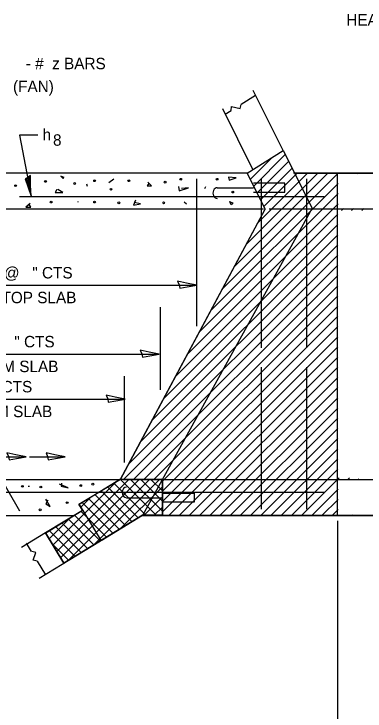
# Model space of a CAD drawing. Extents: x 2133490 to 2172050, y 2138301 to 2145980.
# Drawn here: x 2138691.7 to 2138875.7, y 2144827.1 to 2145192.7 of the extents above; entities that cross this region are included whole.
import ezdxf

# ---------------------------------------------------------------- set-up
doc = ezdxf.new("R2010")
doc.units = 0
for name, color, linetype in [('HS_Dimensions_and_Text', 7, 'Continuous'), ('HS_Pavement_Hidden', 7, 'Continuous'), ('ROW_Pr_Notes', 7, 'Continuous')]:
    doc.layers.add(name, color=color, linetype=linetype)

msp = doc.modelspace()

# ---------------------------------------------------------------- linework, layer by layer
at = {"layer": 'HS_Dimensions_and_Text'}
for p, q in [((2138578.77, 2145050.47), (2138787.43, 2145050.47)), ((2138579.53, 2145014.34), (2138767.82, 2145014.34)), ((2138536.7, 2144990.73), (2138749.98, 2144990.73)), ((2138676.17, 2144963.84), (2138694.65, 2144932.06)), ((2138497.8, 2144960.46), (2138697.99, 2144960.46)), ((2138699.73, 2144960.46), (2138718.51, 2144960.46))]:
    msp.add_line(p, q, dxfattribs=at)
for points in [[(2138777.43, 2145052.56), (2138778.24, 2145050.64), (2138778.56, 2145048.79), (2138782.43, 2145049.6), (2138787.43, 2145050.47), (2138782.09, 2145051.44)], [(2138757.82, 2145016.43), (2138758.64, 2145014.51), (2138758.95, 2145012.67), (2138762.82, 2145013.47), (2138767.82, 2145014.34), (2138762.49, 2145015.31)], [(2138739.98, 2144992.82), (2138740.8, 2144990.9), (2138741.11, 2144989.06), (2138744.98, 2144989.86), (2138749.98, 2144990.73), (2138744.65, 2144991.7)], [(2138687.99, 2144962.55), (2138688.8, 2144960.63), (2138689.12, 2144958.79), (2138692.99, 2144959.59), (2138697.99, 2144960.46), (2138692.65, 2144961.43)], [(2138708.51, 2144962.55), (2138709.32, 2144960.63), (2138709.64, 2144958.79), (2138713.51, 2144959.59), (2138718.51, 2144960.46), (2138713.17, 2144961.43)]]:
    msp.add_lwpolyline(points, close=True, dxfattribs=at)
at = {"layer": 'HS_Pavement_Hidden'}
for p, q in [((2138833.67, 2145103.85), (2138817.13, 2145103.85)), ((2138833.67, 2145099.13), (2138833.67, 2145103.85)), ((2138817.13, 2145099.13), (2138833.67, 2145099.13)), ((2138903.66, 2145090.31), (2138825.36, 2145090.31)), ((2138725.71, 2144935.54), (2138747.44, 2144948.77)), ((2138747.41, 2144948.8), (2138769.46, 2144948.8)), ((2138748.8, 2144948.56), (2138903.66, 2144948.56)), ((2138769.46, 2144948.43), (2138769.46, 2144929.9)), ((2138769.55, 2144941.39), (2138786.08, 2144941.39)), ((2138786.08, 2144941.39), (2138786.08, 2144936.66)), ((2138786.08, 2144936.66), (2138769.55, 2144936.66)), ((2138708.22, 2144920.7), (2138727.57, 2144932.48)), ((2138727.57, 2144932.48), (2138725.71, 2144935.54)), ((2138758.99, 2144929.79), (2138717.82, 2144904.74)), ((2138769.46, 2144929.9), (2138758.99, 2144929.79)), ((2138717.82, 2144904.74), (2138708.13, 2144920.65))]:
    msp.add_line(p, q, dxfattribs=at)
for centre in [(2138708.19, 2145104.85), (2138723.49, 2145103.73), (2138733.93, 2145105.22), (2138751.84, 2145105.22), (2138770.87, 2145104.47), (2138779.08, 2145105.96), (2138798.11, 2145105.96), (2138692.52, 2145102.61), (2138742.52, 2145100.74), (2138806.31, 2145099.25), (2138711.18, 2145094.02), (2138733.93, 2145094.02), (2138746.62, 2145093.65), (2138770.12, 2145093.65), (2138696.07, 2144944.97), (2138705.77, 2144944.6), (2138726.66, 2144945.35), (2138733, 2144946.09), (2138719.57, 2144936.39), (2138705.39, 2144932.66)]:
    msp.add_circle(centre, 0.472, dxfattribs=at)
at = {"layer": 'ROW_Pr_Notes'}
for p, q in [((2138832.79, 2145121.02), (2138817.01, 2145152.56)), ((2138818.32, 2145149.95), (2138810.74, 2145145.21)), ((2138810.29, 2145143.07), (2138810.8, 2145145.11)), ((2138816.9, 2145111.14), (2138801.06, 2145142.83)), ((2138805.49, 2145141.93), (2138802.36, 2145139.98)), ((2138805.45, 2145142), (2138805.75, 2145144.14)), ((2138805.75, 2145144.14), (2138810.29, 2145143.07)), ((2138813.89, 2145109.21), (2138832.79, 2145121.02)), ((2138813.89, 2145109.21), (2138832.79, 2145121.02)), ((2138832.79, 2145121.02), (2138847.86, 2145090.87)), ((2138832.79, 2145121.02), (2138838.69, 2145109.21)), ((2138813.89, 2145109.21), (2138572.71, 2145109.21)), ((2138813.89, 2145109.21), (2138823.34, 2145090.31)), ((2138823.34, 2145090.31), (2138813.89, 2145109.21)), ((2138907.66, 2145109.21), (2138838.18, 2145109.21)), ((2138838.69, 2145109.21), (2138903.66, 2145109.21)), ((2138861.14, 2144929.66), (2138861.14, 2145109.21)), ((2138717.91, 2145106.97), (2138716.2, 2145107.65)), ((2138716.2, 2145107.65), (2138717.39, 2145106.46)), ((2138717.39, 2145106.46), (2138717.74, 2145106.97)), ((2138717.74, 2145106.97), (2138717.74, 2145106.97)), ((2138743.93, 2145105.98), (2138741.45, 2145104.17)), ((2138763.77, 2145102.59), (2138761.74, 2145104.4)), ((2138787.43, 2145029.03), (2138787.43, 2145106.21)), ((2138804.07, 2145107.08), (2138804.45, 2145105.59)), ((2138808.18, 2145106.71), (2138804.07, 2145107.08)), ((2138804.45, 2145105.59), (2138808.18, 2145106.71)), ((2138821.45, 2145017.65), (2138821.45, 2145106.21)), ((2138845.07, 2145017.65), (2138845.07, 2145106.21)), ((2138714.17, 2145100.57), (2138713.27, 2145098.99)), ((2138717.33, 2145098.99), (2138714.62, 2145100.57)), ((2138730.2, 2145102.23), (2138729.83, 2145103.35)), ((2138762.42, 2145103.72), (2138761.52, 2145102.59)), ((2138761.52, 2145102.59), (2138763.77, 2145102.59)), ((2138777.96, 2145102.23), (2138778.33, 2145099.99)), ((2138778.33, 2145099.99), (2138783.18, 2145101.49)), ((2138783.18, 2145101.49), (2138779.45, 2145101.11)), ((2138791.76, 2145101.11), (2138792.14, 2145102.23)), ((2138798.23, 2145101.53), (2138817.13, 2145101.53)), ((2138854.21, 2145096.84), (2138694.53, 2145096.84)), ((2138713.27, 2145098.99), (2138717.33, 2145098.99)), ((2138700.2, 2145093.35), (2138697.94, 2145091.32)), ((2138700.42, 2145091.32), (2138699.52, 2145093.13)), ((2138725.35, 2145094.02), (2138725.35, 2145094.4)), ((2138755.39, 2145094.96), (2138754.27, 2145092.35)), ((2138754.27, 2145092.35), (2138758, 2145093.09)), ((2138758, 2145093.09), (2138754.64, 2145093.84)), ((2138782.06, 2145092.91), (2138780.94, 2145094.02)), ((2138804.45, 2145094.4), (2138806.31, 2145093.65)), ((2138805.57, 2145092.53), (2138804.82, 2145094.4)), ((2138806.31, 2145093.65), (2138805.57, 2145092.53)), ((2138822.46, 2145090.31), (2138578.25, 2145090.31)), ((2138697.94, 2145091.32), (2138700.42, 2145091.32)), ((2138747.49, 2144948.56), (2138823.34, 2145090.31)), ((2138747.53, 2144948.63), (2138823.34, 2145090.31)), ((2138847.86, 2145090.87), (2138759.08, 2144929.66)), ((2138768.53, 2144995.48), (2138768.53, 2145038.9)), ((2138821.45, 2144933.03), (2138821.45, 2145007.52)), ((2138845.07, 2144933.03), (2138845.07, 2145007.52)), ((2138749.63, 2144957.45), (2138749.63, 2145002.77)), ((2138497.92, 2144948.56), (2138746.73, 2144948.56)), ((2138747.53, 2144948.63), (2138725.79, 2144935.4)), ((2138769.55, 2144948.56), (2138747.49, 2144948.56)), ((2138769.46, 2144948.8), (2138769.46, 2144929.9)), ((2138769.55, 2144929.66), (2138769.55, 2144948.56)), ((2138769.55, 2144948.29), (2138769.55, 2144929.76)), ((2138699.07, 2144945.01), (2138699.74, 2144945.01)), ((2138720.03, 2144944.11), (2138715.53, 2144946.13)), ((2138716.65, 2144946.59), (2138716.43, 2144945.01)), ((2138716.43, 2144945.01), (2138720.03, 2144944.11)), ((2138622.97, 2144941.94), (2138854.21, 2144941.94)), ((2138710.57, 2144934.41), (2138708.31, 2144938.24)), ((2138709.44, 2144937.79), (2138708.31, 2144935.76)), ((2138750.65, 2144938.98), (2138769.55, 2144938.98)), ((2138708.31, 2144935.76), (2138710.57, 2144934.41)), ((2138708.31, 2144920.56), (2138727.47, 2144932.23)), ((2138725.79, 2144935.4), (2138737.34, 2144916.43)), ((2138483.14, 2144929.66), (2138723.07, 2144929.66)), ((2138759.08, 2144929.66), (2138737.34, 2144916.43)), ((2138759.08, 2144929.66), (2138907.66, 2144929.66)), ((2138903.66, 2144929.66), (2138769.55, 2144929.66)), ((2138861.14, 2144926.82), (2138861.14, 2144769.3)), ((2138708.15, 2144920.63), (2138695.54, 2144912.95)), ((2138708.22, 2144920.51), (2138717.82, 2144904.74)), ((2138700.92, 2144910.74), (2138698.29, 2144915.07)), ((2138736.95, 2144916.19), (2138704.95, 2144896.71)), ((2138703.06, 2144910.18), (2138700.96, 2144910.77)), ((2138701.69, 2144906.21), (2138703.06, 2144910.18)), ((2138703.9, 2144905.77), (2138701.69, 2144906.21)), ((2138708.32, 2144898.6), (2138703.94, 2144905.8))]:
    msp.add_line(p, q, dxfattribs=at)
for points in [[(2138704.09, 2145129.06), (2138694.64, 2145129.06), (2138700.6, 2145097.05)], [(2138817.3, 2145102.37), (2138833.84, 2145118.91)], [(2138815.52, 2145105.94), (2138826.96, 2145117.37)], [(2138819.08, 2145098.81), (2138835.62, 2145115.35)], [(2138820.87, 2145095.24), (2138837.4, 2145111.78)], [(2138698.92, 2145106.85), (2138697.53, 2145106.25), (2138698.93, 2145102.24), (2138700.6, 2145097.05), (2138700.32, 2145102.87), (2138700.27, 2145108), (2138698.92, 2145106.85), (2138698.04, 2145106.23), (2138699.94, 2145100.63), (2138699.88, 2145107.13), (2138698.81, 2145105.97), (2138699.47, 2145103.35), (2138699.39, 2145105.97)], [(2138801.1, 2145048.76), (2138861.55, 2145109.21)], [(2138807.26, 2145060.25), (2138856.21, 2145109.21)], [(2138813.41, 2145071.75), (2138850.86, 2145109.21)], [(2138819.56, 2145083.25), (2138845.52, 2145109.21)], [(2138822.65, 2145091.68), (2138840.17, 2145109.21)], [(2138866.61, 2145108.92), (2138866.9, 2145109.21)], [(2138871.95, 2145108.92), (2138872.24, 2145109.21)], [(2138794.95, 2145037.26), (2138861.49, 2145103.8)], [(2138788.8, 2145025.76), (2138861.49, 2145098.46)], [(2138782.65, 2145014.26), (2138861.49, 2145093.11)], [(2138863.3, 2145089.56), (2138864.33, 2145090.6)], [(2138868.64, 2145089.56), (2138869.67, 2145090.6)], [(2138874.05, 2145089.63), (2138875.02, 2145090.6)], [(2138776.5, 2145002.77), (2138861.32, 2145087.59)], [(2138770.35, 2144991.27), (2138861.32, 2145082.25)], [(2138764.19, 2144979.77), (2138861.32, 2145076.9)], [(2138758.04, 2144968.27), (2138861.32, 2145071.55)], [(2138751.89, 2144956.78), (2138861.32, 2145066.21)], [(2138749.01, 2144948.56), (2138861.32, 2145060.86)], [(2138754.36, 2144948.56), (2138861.32, 2145055.52)], [(2138759.71, 2144948.56), (2138861.32, 2145050.17)], [(2138765.05, 2144948.56), (2138861.32, 2145044.83)], [(2138769.55, 2144947.7), (2138861.32, 2145039.48)], [(2138769.55, 2144942.36), (2138861.32, 2145034.13)], [(2138769.55, 2144937.01), (2138861.32, 2145028.79)], [(2138769.55, 2144931.67), (2138861.32, 2145023.44)], [(2138772.88, 2144929.66), (2138861.32, 2145018.1)], [(2138778.23, 2144929.66), (2138861.32, 2145012.75)], [(2138783.57, 2144929.66), (2138861.32, 2145007.41)], [(2138788.92, 2144929.66), (2138861.32, 2145002.06)], [(2138794.26, 2144929.66), (2138861.32, 2144996.72)], [(2138799.61, 2144929.66), (2138861.32, 2144991.37)], [(2138804.95, 2144929.66), (2138861.32, 2144986.02)], [(2138810.3, 2144929.66), (2138861.32, 2144980.68)], [(2138815.65, 2144929.66), (2138861.32, 2144975.33)], [(2138820.99, 2144929.66), (2138861.32, 2144969.99)], [(2138826.34, 2144929.66), (2138861.32, 2144964.64)], [(2138831.68, 2144929.66), (2138861.32, 2144959.3)], [(2138837.03, 2144929.66), (2138861.32, 2144953.95)], [(2138712.09, 2144914.15), (2138745.58, 2144947.63)], [(2138714.12, 2144910.82), (2138752.09, 2144948.8)], [(2138716.14, 2144907.5), (2138757.44, 2144948.8)], [(2138720.12, 2144906.14), (2138762.79, 2144948.8)], [(2138733.78, 2144914.45), (2138768.13, 2144948.8)], [(2138766.15, 2144929.87), (2138747.32, 2144948.69)], [(2138769.46, 2144931.9), (2138752.56, 2144948.8)], [(2138769.46, 2144937.25), (2138757.91, 2144948.8)], [(2138769.46, 2144942.59), (2138763.25, 2144948.8)], [(2138769.46, 2144947.94), (2138768.6, 2144948.8)], [(2138842.37, 2144929.66), (2138862.1, 2144949.38)], [(2138866.49, 2144948.43), (2138867.45, 2144949.38)], [(2138871.84, 2144948.43), (2138872.38, 2144948.97)], [(2138756.84, 2144928.49), (2138740.68, 2144944.65)], [(2138760.86, 2144929.81), (2138744, 2144946.67)], [(2138747.44, 2144922.76), (2138769.46, 2144944.78)], [(2138847.72, 2144929.66), (2138861.5, 2144943.43)], [(2138750.19, 2144924.44), (2138734.03, 2144940.6)], [(2138753.52, 2144926.46), (2138737.35, 2144942.62)], [(2138726.63, 2144934.03), (2138731.91, 2144939.31)], [(2138743.55, 2144920.39), (2138727.39, 2144936.56)], [(2138746.87, 2144922.42), (2138730.71, 2144938.58)], [(2138759.82, 2144929.8), (2138769.46, 2144939.44)], [(2138853.07, 2144929.66), (2138861.5, 2144938.09)], [(2138765.23, 2144929.86), (2138769.46, 2144934.09)], [(2138858.41, 2144929.66), (2138861.5, 2144932.74)], [(2138710.07, 2144917.47), (2138721.21, 2144928.61)], [(2138736.9, 2144916.35), (2138723.34, 2144929.91)], [(2138740.22, 2144918.37), (2138726.67, 2144931.93)], [(2138863.76, 2144929.66), (2138864.07, 2144929.97)], [(2138869.1, 2144929.66), (2138869.42, 2144929.97)], [(2138874.45, 2144929.66), (2138874.76, 2144929.97)], [(2138730.25, 2144912.3), (2138716.7, 2144925.86)], [(2138733.58, 2144914.33), (2138720.02, 2144927.88)], [(2138723.61, 2144908.26), (2138710.05, 2144921.82)], [(2138726.93, 2144910.28), (2138713.38, 2144923.84)], [(2138720.29, 2144906.24), (2138711.65, 2144914.87)]]:
    msp.add_lwpolyline(points, dxfattribs=at)
for centre, major_axis, start_param, end_param in [((2138798.23, 2145098.74), (0, 2.79), 0, 3.141593), ((2138750.65, 2144941.77), (0, -2.79), 3.141593, 6.283185)]:
    msp.add_ellipse(centre, major_axis=major_axis, ratio=0.831408, start_param=start_param, end_param=end_param, dxfattribs=at)

# ---------------------------------------------------------------- texts
at = {"layer": 'HS_Dimensions_and_Text'}
for s, p in [('HEADWALL, TOP SLAB & PORTIONS OF', (2138865.85, 2145186.58)), ('   - #  z BARS', (2138691.17, 2145163.68)), ('(FAN)', (2138691.17, 2145151.68)), ('   -  a   BARS @   " CTS', (2138637.41, 2145053.97)), ('BOTTOM OF TOP SLAB', (2138635.23, 2145040.97)), ('   -  a   BARS @   " CTS', (2138627.99, 2145017.84)), ('TOP OF BOTTOM SLAB', (2138625.81, 2145004.84)), ('   -  a   BARS @   " CTS', (2138616.26, 2144994.23)), ('BOTTOM OF BOTTOM SLAB', (2138604.77, 2144981.23))]:
    msp.add_text(s, height=6, dxfattribs=at).set_placement(p)
at = {"layer": 'ROW_Pr_Notes'}
for s, p in [('h', (2138706.64, 2145126.36)), ('8', (2138712.14, 2145123.56))]:
    msp.add_text(s, height=6, dxfattribs=at).set_placement(p)

doc.saveas('drawing.dxf')
